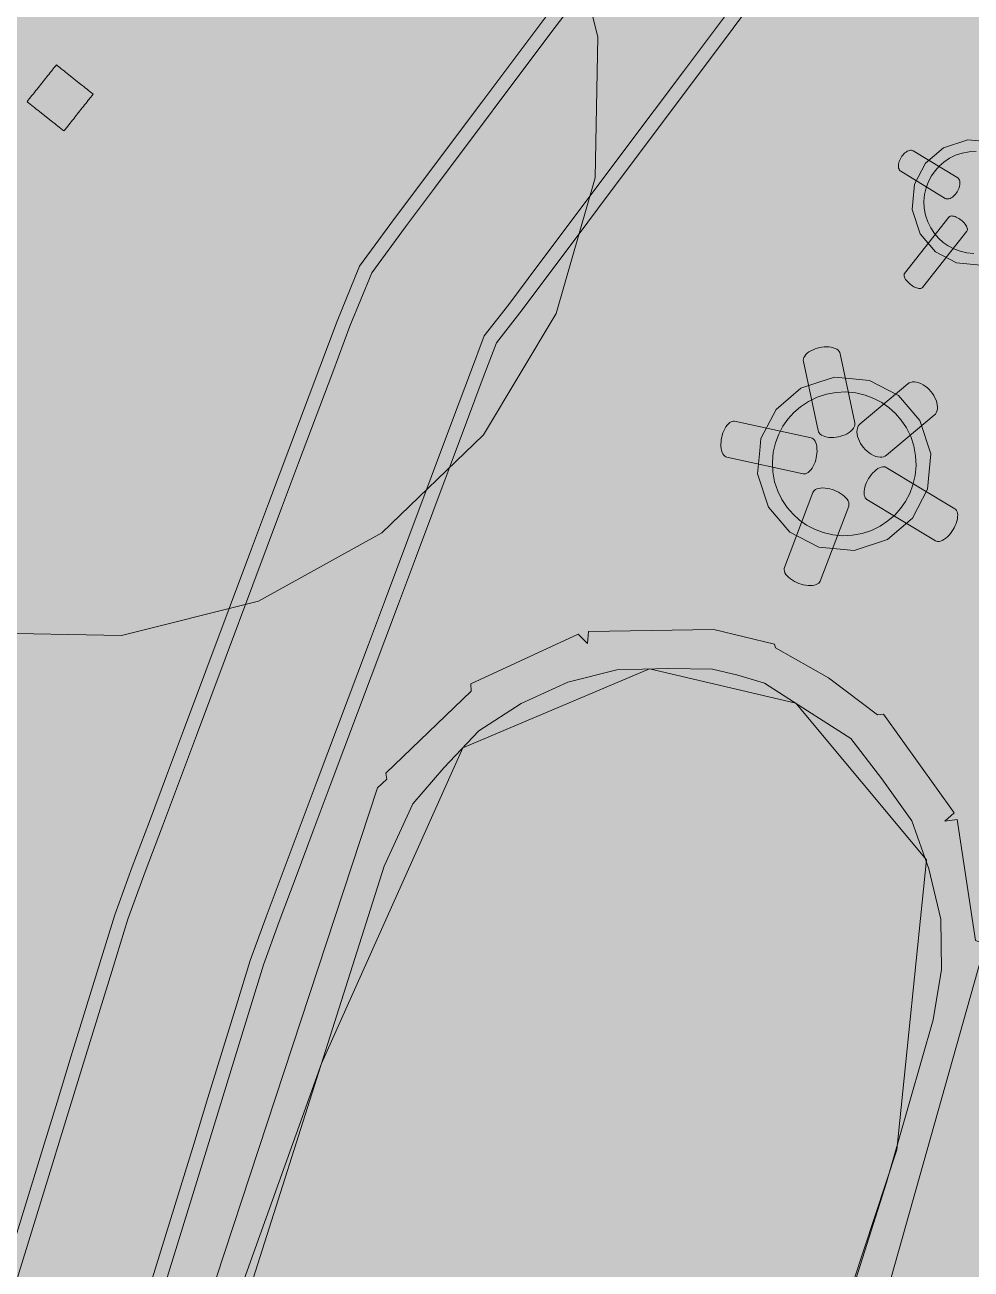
# Model space of a CAD drawing. Header units: millimetres. Extents: x -146962 to 322503, y -183624 to 284367.
# Drawn here: x 108661 to 112282, y 56718 to 61479 of the extents above; entities that cross this region are included whole.
import ezdxf

# ---------------------------------------------------------------- set-up
doc = ezdxf.new("R2010")
doc.units = ezdxf.units.MM
doc.layers.add('06_部屋の色', color=8, linetype='Continuous', lineweight=0)
doc.layers.add('30_敷地・外構', color=8, linetype='Continuous', lineweight=9)

msp = doc.modelspace()

# ---------------------------------------------------------------- hatches: boundary and pattern name
at = {"layer": '06_部屋の色', "true_color": 0xdde9cf}
msp.add_hatch(color=8, dxfattribs=at).paths.add_polyline_path([(83510.2, 29400.8), (83510.3, 31670.6), (83754.2, 32064.6), (83999.1, 32458.1), (84244.9, 32850.9), (84491.7, 33243.1), (84739.4, 33634.8), (84988.1, 34025.8), (85237.8, 34416.3), (85488.3, 34806.1), (85739.9, 35195.3), (85992.4, 35583.9), (86245.8, 35971.8), (86500.2, 36359.2), (86755.5, 36745.9), (87011.8, 37132), (87269, 37517.5), (87527.2, 37902.4), (87786.3, 38286.6), (88046.3, 38670.2), (88307.2, 39053.2), (88569.1, 39435.5), (88832, 39817.2), (89095.7, 40198.2), (89360.4, 40578.6), (89626, 40958.3), (89892.5, 41337.4), (90160, 41715.9), (90428.4, 42093.7), (90697.7, 42470.8), (90967.9, 42847.3), (91239, 43223.1), (91511.1, 43598.3), (91784.1, 43972.8), (92058, 44346.6), (92332.7, 44719.7), (92608.4, 45092.2), (92885.1, 45464), (93162.6, 45835.2), (93441, 46205.6), (93720.3, 46575.4), (94000.5, 46944.5), (94281.7, 47312.9), (94563.7, 47680.6), (94846.6, 48047.7), (95130.4, 48414), (95415.1, 48779.7), (95700.7, 49144.6), (95987.2, 49508.9), (96274.5, 49872.4), (96562.8, 50235.3), (96851.9, 50597.4), (97142, 50958.9), (97432.9, 51319.6), (97724.6, 51679.7), (98017.3, 52039), (98310.8, 52397.6), (98605.2, 52755.5), (98900.5, 53112.6), (99196.7, 53469.1), (99493.7, 53824.8), (99791.6, 54179.8), (100090.3, 54534), (100389.9, 54887.6), (100690.4, 55240.4), (100991.8, 55592.4), (101293.9, 55943.8), (101597, 56294.4), (101900.9, 56644.2), (102205.6, 56993.3), (102511.3, 57341.7), (102817.7, 57689.3), (103125, 58036.2), (103433.2, 58382.3), (103742.1, 58727.7), (104052, 59072.3), (104362.6, 59416.2), (104674.1, 59759.3), (104986.5, 60101.6), (105299.7, 60443.2), (105613.7, 60784), (105928.5, 61124.1), (106244.2, 61463.4), (106560.7, 61801.9), (106878, 62139.6), (107196.1, 62476.6), (107515.1, 62812.7), (107834.9, 63148.1), (108155.5, 63482.8), (108476.9, 63816.6), (108799.1, 64149.7), (109122.2, 64481.9), (109446, 64813.4), (109770.7, 65144.1), (110096.1, 65474), (110422.4, 65803.1), (110749.4, 66131.4), (111077.3, 66458.9), (111406, 66785.6), (111735.4, 67111.5), (112065.7, 67436.6), (112396.7, 67760.9), (112728.6, 68084.4), (113061.2, 68407.1), (113394.6, 68728.9), (113728.8, 69050), (114063.8, 69370.2), (114399.5, 69689.6), (114736, 70008.2), (115073.4, 70326), (115411.4, 70642.9), (115750.3, 70959.1), (116089.9, 71274.4), (116430.3, 71588.8), (116771.5, 71902.5), (117113.4, 72215.3), (117456.1, 72527.2), (117799.5, 72838.4), (118596.9, 72838.3), (118594.5, 29398.9)])
at = {"layer": '30_敷地・外構', "true_color": 0xcfe3ef}
for points in [[(112562.5, 65385.2), (112685.6, 65564), (112792.1, 65716), (112898.5, 65868.1), (113004.9, 66020.1), (113111.3, 66172.1), (113217.8, 66324.1), (113324.2, 66476.1), (113430.6, 66628.2), (113537, 66780.2), (113643.5, 66932.2), (113749.9, 67084.2), (113862.3, 67244.4), (114046, 67452.7), (114297.5, 67549), (114473.6, 67607.7), (114649.6, 67666.4), (114825.7, 67725), (115001.7, 67783.7), (115017.5, 67736.3), (115175.6, 67261.9), (115191.4, 67214.5), (115015.4, 67155.8), (114839.3, 67097.1), (114663.3, 67038.5), (114487.2, 66979.8), (114386.7, 66958.8), (114341.9, 66883.9), (114241.4, 66740.1), (114135, 66588.1), (114028.6, 66436.1), (113922.1, 66284.1), (113815.7, 66132), (113709.3, 65980), (113602.9, 65828), (113496.4, 65676), (113390, 65524), (113283.6, 65371.9), (113177.2, 65219.9), (113087.5, 65094.7), (113034.2, 64964.6), (112979.4, 64799.4), (112744.6, 64095.2), (112685.9, 63919.2), (112392.5, 63039), (112332.3, 62858.5), (112248.7, 62641), (112113.9, 62456), (112002.5, 62307.6), (111891.2, 62159.1), (111779.8, 62010.7), (111668.5, 61862.2), (111445.8, 61565.3), (111334.4, 61416.9), (110889, 60823.1), (110777.7, 60674.6), (110555, 60377.7), (110465.4, 60262.6), (110415.3, 60129.3), (110351.1, 59958.1), (110155.6, 59436.9), (110090.4, 59263.1), (109829.8, 58568.1), (109764.6, 58394.4), (109699.4, 58220.6), (109634.7, 58047.9), (109573.8, 57882.2), (109521.6, 57712.4), (109303.3, 57003), (109248.7, 56825.6), (109139.5, 56470.9), (109085, 56293.6), (109030.4, 56116.2), (108975.8, 55938.8), (108866.6, 55584.1), (108805.4, 55387.4), (108708.7, 55180.5), (108591.9, 55006.6), (108487.7, 54853), (108383.5, 54699.5), (108279.2, 54546), (108175, 54392.4), (108070.8, 54238.9), (107966.6, 54085.3), (107758.2, 53778.2), (107654, 53624.7), (107549.8, 53471.1), (107445.6, 53317.6), (107237.2, 53010.5), (107133, 52856.9), (107028.8, 52703.4), (106917.7, 52540.1), (106767.5, 52357), (106584.8, 52223.1), (106433.8, 52115.3), (106282.8, 52007.4), (106131.8, 51899.6), (105980.8, 51791.7), (105829.8, 51683.8), (105527.8, 51468.1), (105376.8, 51360.3), (105225.7, 51252.4), (105074.7, 51144.6), (104923.7, 51036.7), (104772.7, 50928.9), (104621.7, 50821), (104470.7, 50713.2), (104319.7, 50605.3), (104168.7, 50497.5), (104040.5, 50407.7), (103944.6, 50304.2), (103838.4, 50168.6), (103723.7, 50022.7), (103609.1, 49876.8), (103379.8, 49584.9), (103265.1, 49439), (103150.5, 49293.1), (102921.1, 49001.3), (102806.5, 48855.4), (102691.8, 48709.5), (102577.2, 48563.6), (102462.5, 48417.6), (102233.2, 48125.8), (102118.5, 47979.9), (102003.9, 47834), (101896.9, 47698.3), (101809.6, 47565.3), (101728, 47413.3), (101552.1, 47086.5), (101464.1, 46923.1), (101376.1, 46759.7), (101288.1, 46596.3), (101200.1, 46432.9), (101112.1, 46269.6), (101024.1, 46106.2), (100936.2, 45942.8), (100848.2, 45779.4), (100760.2, 45616), (100672.2, 45452.6), (100584.2, 45289.3), (100499.8, 45132.8), (100426.3, 44977.3), (100355.4, 44811.8), (100282.3, 44641.2), (100209.2, 44470.7), (100136.1, 44300.1), (100062.9, 44129.5), (99989.8, 43959), (99916.7, 43788.4), (99843.6, 43617.9), (99770.5, 43447.3), (99697.4, 43276.7), (99624.3, 43106.2), (99551.2, 42935.6), (99478.1, 42765), (99405, 42594.5), (99336.2, 42434.5), (99294.8, 42330.5), (99308.9, 42203.9), (99321.3, 42018.7), (99345.9, 41648.4), (99358.3, 41463.3), (99370.6, 41278.1), (99382.9, 41092.9), (99407.6, 40722.6), (99419.9, 40537.5), (99432.3, 40352.3), (99444.6, 40167.1), (99456.9, 39982), (99469.3, 39796.8), (99481.6, 39611.7), (99487.5, 39471.4), (99540.6, 39343.7), (99608.9, 39172.9), (99677.9, 39000.6), (99746.8, 38828.3), (99815.7, 38656), (99884.6, 38483.7), (99953.5, 38311.4), (100022.4, 38139.1), (100091.3, 37966.8), (100160.2, 37794.5), (100229.1, 37622.2), (100298, 37449.9), (100435.9, 37105.3), (100504.8, 36933), (100573.7, 36760.7), (100638.1, 36598.9), (100710.7, 36451.5), (100798.3, 36298.5), (100982.4, 35976.3), (101074.5, 35815.2), (101810.9, 34526.2), (101903, 34365), (101995.1, 34203.9), (102087.1, 34042.8), (102179.9, 33880.4), (102274.4, 33711.1), (102360.5, 33539), (102443.5, 33373), (102526.5, 33207.1), (102609.4, 33041.1), (102692.4, 32875.1), (102775.4, 32709.1), (102858.4, 32543.1), (102941.4, 32377.1), (103024.3, 32211.2), (103107.3, 32045.2), (103190.3, 31879.2), (103273.3, 31713.2), (103356.3, 31547.2), (103455.8, 31341), (103500, 31101), (103511.7, 30898.7), (103522, 30713.4), (103532.3, 30528.1), (103552.9, 30157.5), (103563.2, 29972.2), (103583.7, 29601.7), (103594, 29416.4), (103544.1, 29413.6), (103044.9, 29385.9), (102994.9, 29383.1), (102984.7, 29568.4), (102974.4, 29753.7), (102953.8, 30124.3), (102943.5, 30309.5), (102923, 30680.1), (102912.7, 30865.4), (102903.8, 31033.6), (102886, 31153.2), (102819.6, 31278.9), (102736.6, 31444.9), (102653.6, 31610.9), (102570.7, 31776.9), (102487.7, 31942.9), (102404.7, 32108.8), (102321.7, 32274.8), (102238.7, 32440.8), (102155.7, 32606.8), (102072.8, 32772.8), (101989.8, 32938.8), (101906.8, 33104.7), (101823.8, 33270.7), (101744, 33430.6), (101657.5, 33585.3), (101566.2, 33745.1), (101474.1, 33906.3), (100645.6, 35356.4), (100553.5, 35517.5), (100369.4, 35839.8), (100277.3, 36000.9), (100180.8, 36170.2), (100090, 36355), (100016.6, 36537.9), (99947.7, 36710.2), (99809.9, 37054.8), (99740.9, 37227.1), (99672, 37399.4), (99603.1, 37571.7), (99534.2, 37744), (99465.3, 37916.3), (99396.4, 38088.6), (99327.5, 38260.9), (99189.7, 38605.5), (99120.8, 38777.8), (99051.9, 38950.1), (98982.3, 39123.9), (98901.7, 39341.7), (98882.9, 39571.8), (98870.6, 39756.9), (98858.3, 39942.1), (98833.6, 40312.4), (98821.3, 40497.6), (98808.9, 40682.7), (98796.6, 40867.9), (98771.9, 41238.2), (98759.6, 41423.4), (98747.3, 41608.5), (98734.9, 41793.7), (98722.6, 41978.9), (98710.2, 42164), (98699.8, 42407.8), (98776.1, 42649.7), (98853.5, 42830.9), (98926.6, 43001.4), (98999.7, 43172), (99072.8, 43342.6), (99145.9, 43513.1), (99292.1, 43854.2), (99365.3, 44024.8), (99511.5, 44365.9), (99584.6, 44536.5), (99730.8, 44877.6), (99803.9, 45048.2), (99879.3, 45223.8), (99964.3, 45403.5), (100055.9, 45573.7), (100231.9, 45900.5), (100319.9, 46063.9), (100407.9, 46227.3), (100495.9, 46390.7), (100583.9, 46554), (100671.8, 46717.4), (100847.8, 47044.2), (100935.8, 47207.6), (101023.8, 47371), (101111.8, 47534.4), (101199.8, 47697.7), (101294.2, 47872.4), (101409.8, 48048.6), (101532.1, 48204.7), (101646.8, 48350.6), (101876.1, 48642.5), (101990.7, 48788.4), (102220.1, 49080.2), (102334.7, 49226.1), (102449.4, 49372), (102564, 49517.9), (102678.7, 49663.8), (102793.3, 49809.7), (102908, 49955.7), (103022.7, 50101.6), (103137.3, 50247.5), (103366.6, 50539.3), (103489.8, 50695.5), (103646.1, 50859.8), (103820, 50985.7), (103971, 51093.6), (104273, 51309.3), (104424, 51417.1), (104575, 51525), (104726, 51632.8), (104877, 51740.7), (105028, 51848.6), (105179.1, 51956.4), (105481.1, 52172.1), (105632.1, 52280), (105934.1, 52495.7), (106085.1, 52603.5), (106236.1, 52711.4), (106355.5, 52793.2), (106435, 52896.4), (106532.3, 53040.3), (106636.5, 53193.8), (106844.9, 53500.9), (106949.1, 53654.5), (107053.3, 53808), (107157.5, 53961.6), (107261.7, 54115.1), (107366, 54268.7), (107574.4, 54575.8), (107678.6, 54729.3), (107782.8, 54882.9), (107887, 55036.4), (108095.4, 55343.5), (108187, 55476.8), (108245.3, 55602.6), (108293.2, 55760.6), (108402.3, 56115.3), (108456.9, 56292.7), (108511.5, 56470), (108566.1, 56647.4), (108729.8, 57179.5), (108784.4, 57356.8), (108839, 57534.2), (108893.6, 57711.6), (108948.2, 57888.9), (109005.2, 58073.9), (109072.1, 58256.6), (109137.7, 58431.3), (109202.8, 58605.1), (109268, 58778.8), (109528.7, 59473.8), (109593.8, 59647.6), (109789.3, 60168.9), (109855.5, 60345.2), (109941.9, 60556), (110075, 60737.8), (110409.1, 61183.1), (110520.4, 61331.6), (110743.1, 61628.5), (110854.5, 61776.9), (110965.8, 61925.4), (111077.2, 62073.8), (111411.2, 62519.2), (111522.6, 62667.6), (111633.9, 62816.1), (111721.8, 62928), (111766.1, 63057.2), (111823.3, 63228.7), (111999.4, 63756.9), (112058, 63932.9), (112116.7, 64109), (112234.1, 64461.1), (112292.8, 64637.1), (112410.2, 64989.2), (112472.7, 65176.1)], [(112729.1, 65533.6), (112835.5, 65685.6), (112941.9, 65837.7), (113048.3, 65989.7), (113154.8, 66141.7), (113261.2, 66293.7), (113474, 66597.8), (113580.5, 66749.8), (113686.9, 66901.8), (113793.3, 67053.8), (113904.6, 67212.6), (114076.1, 67409.1), (114314.3, 67498.7), (114490.3, 67557.4), (114666.4, 67616.1), (114842.4, 67674.7), (115018.5, 67733.4), (115174.7, 67264.8), (114646.5, 67088.7), (114470.5, 67030.1), (114356.6, 67002.4), (114299.5, 66915.8), (114198, 66770.5), (114091.6, 66618.5), (113878.7, 66314.5), (113772.3, 66162.4), (113665.9, 66010.4), (113559.4, 65858.4), (113453, 65706.4), (113346.6, 65554.4), (113240.2, 65402.3), (113133.7, 65250.3), (113041.1, 65120.4), (112984.6, 64983.3), (112929.1, 64816.2), (112635.7, 63936), (112577, 63759.9), (112342.2, 63055.7), (112282.2, 62876), (112202.2, 62666.4), (112071.5, 62487.9), (111737.4, 62042.5), (111626.1, 61894.1), (111514.7, 61745.6), (111403.4, 61597.1), (111180.7, 61300.2), (111069.3, 61151.8), (110623.9, 60558), (110512.6, 60409.5), (110419.1, 60288.6), (110365.8, 60148.3), (110301.5, 59976.8), (110040.8, 59281.8), (109975.7, 59108), (109780.1, 58586.7), (109715, 58413), (109649.8, 58239.2), (109585, 58066.3), (109523.5, 57899.2), (109471, 57728), (109416.4, 57550.7), (109361.8, 57373.3), (109307.2, 57195.9), (109198.1, 56841.2), (109143.5, 56663.9), (108979.7, 56131.8), (108925.1, 55954.4), (108870.6, 55777.1), (108816, 55599.7), (108755.9, 55406.4), (108662.6, 55206.6), (108548, 55036.4), (108339.6, 54729.3), (108235.4, 54575.7), (108131.2, 54422.2), (108027, 54268.6), (107818.6, 53961.5), (107714.4, 53808), (107610.2, 53654.4), (107505.9, 53500.9), (107401.7, 53347.3), (107297.5, 53193.8), (107089.1, 52886.7), (106984.9, 52733.1), (106875.1, 52571.6), (106731.1, 52395.5), (106554, 52266.2), (106403, 52158.4), (106252, 52050.5), (106101, 51942.7), (105950, 51834.8), (105799, 51727), (105648, 51619.1), (105497, 51511.3), (105346, 51403.4), (105194.9, 51295.6), (105043.9, 51187.7), (104741.9, 50972), (104590.9, 50864.2), (104439.9, 50756.3), (104288.9, 50648.5), (104137.9, 50540.6), (104005.7, 50447.6), (103904.4, 50338.7), (103796.7, 50201.3), (103567.4, 49909.5), (103452.8, 49763.6), (103223.4, 49471.8), (103108.8, 49325.9), (102994.1, 49179.9), (102879.5, 49034), (102764.8, 48888.1), (102535.5, 48596.3), (102420.8, 48450.4), (102306.2, 48304.5), (102191.5, 48158.6), (102076.9, 48012.7), (101962.2, 47866.7), (101853.9, 47729.2), (101764.1, 47592.5), (101681.4, 47438.4), (101593.4, 47275), (101505.4, 47111.6), (101417.4, 46948.2), (101329.4, 46784.8), (101241.4, 46621.5), (101153.5, 46458.1), (101065.5, 46294.7), (100977.5, 46131.3), (100889.5, 45967.9), (100801.5, 45804.5), (100713.5, 45641.1), (100625.5, 45477.8), (100537.5, 45314.4), (100452.5, 45156.7), (100377.9, 44999), (100306.7, 44832.7), (100233.6, 44662.1), (100160.5, 44491.5), (100014.2, 44150.4), (99941.1, 43979.9), (99868, 43809.3), (99794.9, 43638.7), (99721.8, 43468.2), (99648.7, 43297.6), (99575.6, 43127.1), (99502.5, 42956.5), (99429.4, 42785.9), (99356.3, 42615.4), (99286.7, 42453.5), (99242.2, 42337.3), (99256, 42200.4), (99268.4, 42015.2), (99280.7, 41830.1), (99305.4, 41459.7), (99317.7, 41274.6), (99330, 41089.4), (99342.4, 40904.3), (99354.7, 40719.1), (99367, 40533.9), (99379.4, 40348.8), (99391.7, 40163.6), (99404, 39978.5), (99428.7, 39608.1), (99435.8, 39459.9), (99491.3, 39324.3), (99559.7, 39153.2), (99628.6, 38980.9), (99697.6, 38808.6), (99766.5, 38636.3), (99835.4, 38464), (99904.3, 38291.7), (99973.2, 38119.4), (100042.1, 37947.1), (100111, 37774.8), (100179.9, 37602.5), (100248.8, 37430.2), (100317.7, 37257.9), (100386.7, 37085.6), (100455.6, 36913.3), (100524.5, 36741), (100589.7, 36577.4), (100663.9, 36426.7), (100752.3, 36272.3), (101488.8, 34983.3), (101580.8, 34822.1), (101949, 34177.6), (102041.1, 34016.5), (102133.8, 33854.3), (102227.5, 33686.3), (102313.1, 33515.3), (102396.1, 33349.3), (102479.1, 33183.4), (102562, 33017.4), (102645, 32851.4), (102728, 32685.4), (102811, 32519.4), (102894, 32353.4), (102976.9, 32187.5), (103059.9, 32021.5), (103142.9, 31855.5), (103225.9, 31689.5), (103308.9, 31523.5), (103405.5, 31324.4), (103447.4, 31095.1), (103458.8, 30895.7), (103469.1, 30710.4), (103489.7, 30339.9), (103500, 30154.6), (103520.5, 29784), (103530.8, 29598.7), (103541.1, 29413.4), (103047.9, 29386.1), (103037.6, 29571.3), (103017, 29941.9), (103006.7, 30127.2), (102975.9, 30683.1), (102965.6, 30868.3), (102956.5, 31039.5), (102936.3, 31169.7), (102867, 31302.6), (102784, 31468.6), (102701, 31634.6), (102618.1, 31800.6), (102535.1, 31966.6), (102452.1, 32132.5), (102369.1, 32298.5), (102286.1, 32464.5), (102203.2, 32630.5), (102120.2, 32796.5), (102037.2, 32962.5), (101954.2, 33128.4), (101871.2, 33294.4), (101790.8, 33455.4), (101703.7, 33611.3), (101612.2, 33771.4), (100967.8, 34899.3), (100875.7, 35060.4), (100323.3, 36027.2), (100227.6, 36195), (100138.4, 36376.5), (100065.8, 36557.5), (99996.9, 36729.9), (99928, 36902.2), (99790.2, 37246.8), (99721.2, 37419.1), (99652.3, 37591.4), (99583.4, 37763.7), (99514.5, 37936), (99445.6, 38108.3), (99376.7, 38280.6), (99307.8, 38452.9), (99238.9, 38625.2), (99170, 38797.5), (99101.1, 38969.8), (99031.7, 39143.3), (98953.4, 39353.2), (98935.8, 39575.3), (98923.5, 39760.5), (98911.1, 39945.6), (98898.8, 40130.8), (98886.5, 40315.9), (98874.1, 40501.1), (98849.5, 40871.4), (98837.1, 41056.6), (98824.8, 41241.7), (98812.5, 41426.9), (98787.8, 41797.2), (98775.5, 41982.4), (98763.1, 42167.5), (98752.3, 42400.9), (98825.5, 42630.7), (98902.2, 42810), (98975.3, 42980.5), (99048.4, 43151.1), (99121.5, 43321.7), (99194.6, 43492.2), (99267.8, 43662.8), (99340.9, 43833.4), (99414, 44003.9), (99560.2, 44345), (99633.3, 44515.6), (99779.5, 44856.7), (99852.6, 45027.3), (99927.6, 45202.1), (100011.6, 45379.5), (100102.6, 45548.6), (100278.6, 45875.4), (100366.6, 46038.8), (100454.5, 46202.2), (100542.5, 46365.5), (100630.5, 46528.9), (100718.5, 46692.3), (100894.5, 47019.1), (100982.5, 47182.5), (101070.5, 47345.8), (101158.5, 47509.2), (101246.4, 47672.6), (101339.7, 47845.3), (101452.8, 48017.7), (101573.8, 48172), (101688.4, 48317.9), (101803.1, 48463.8), (101917.8, 48609.7), (102032.4, 48755.6), (102261.7, 49047.4), (102376.4, 49193.4), (102491, 49339.3), (102720.4, 49631.1), (102835, 49777), (102949.7, 49922.9), (103064.3, 50068.8), (103179, 50214.7), (103293.6, 50360.6), (103408.3, 50506.6), (103530, 50661), (103680.9, 50819.9), (103850.8, 50942.6), (104001.8, 51050.5), (104152.8, 51158.3), (104303.8, 51266.2), (104454.8, 51374), (104756.8, 51589.7), (104907.8, 51697.6), (105058.8, 51805.4), (105209.9, 51913.3), (105360.9, 52021.1), (105511.9, 52129), (105662.9, 52236.8), (105813.9, 52344.7), (105964.9, 52452.5), (106115.9, 52560.4), (106266.9, 52668.2), (106391.9, 52754.7), (106477.6, 52865), (106576.2, 53010.5), (106680.4, 53164.1), (106784.6, 53317.6), (106993, 53624.7), (107097.2, 53778.3), (107201.4, 53931.8), (107305.6, 54085.4), (107409.8, 54238.9), (107514, 54392.5), (107722.4, 54699.6), (107826.6, 54853.1), (107930.8, 55006.7), (108035, 55160.2), (108139.3, 55313.8), (108233.1, 55450.6), (108294.7, 55583.6), (108343.8, 55745), (108398.4, 55922.4), (108562.2, 56454.4), (108616.7, 56631.8), (108671.3, 56809.2), (108889.7, 57518.6), (108944.2, 57696), (108998.8, 57873.3), (109055.4, 58056.9), (109121.8, 58238.1), (109187.3, 58412.7), (109252.4, 58586.5), (109317.6, 58760.2), (109643.5, 59629), (109708.6, 59802.7), (109839, 60150.2), (109904.9, 60326.2), (109988.2, 60530.1), (110117.4, 60706), (110228.8, 60854.4), (110674.2, 61448.2), (110785.5, 61596.7), (111008.2, 61893.6), (111119.6, 62042), (111230.9, 62190.5), (111342.3, 62338.9), (111676.3, 62784.3), (111768.4, 62902.7), (111816.1, 63039.6), (111873.6, 63212), (111932.2, 63388), (112108.3, 63916.2), (112167, 64092.2), (112225.7, 64268.2), (112343.1, 64620.3), (112401.8, 64796.4), (112460.5, 64972.4), (112522.3, 65157.4), (112608.8, 65359.5)]]:
    msp.add_hatch(color=8, dxfattribs=at).paths.add_polyline_path(points)
at = {"layer": '30_敷地・外構', "true_color": 0xcfe0b8}
for points in [[(108561.9, 63256.1), (109102.2, 63246.7), (109621.6, 63097.8), (110084.8, 62819.4), (110460.2, 62430.7), (110722.2, 61958.1), (110852.9, 61433.8), (110843.5, 60893.5), (110694.6, 60374), (110416.2, 59910.8), (110027.5, 59535.5), (109554.9, 59273.5), (109030.6, 59142.7), (108490.3, 59152.2), (107970.8, 59301.1), (107507.6, 59579.4), (107132.3, 59968.2), (106870.3, 60440.8), (106739.5, 60965.1), (106749, 61505.4), (106897.9, 62024.8), (107176.2, 62488), (107565, 62863.4), (108037.6, 63125.4)], [(108697.8, 61220.2), (108702.5, 61226.1), (108707.1, 61232), (108711.8, 61237.9), (108739.8, 61273.1), (108744.5, 61278.9), (108749.1, 61284.8), (108753.8, 61290.7), (108758.5, 61296.6), (108763.2, 61302.4), (108772.5, 61314.2), (108777.2, 61320), (108781.8, 61325.9), (108787.7, 61321.2), (108793.6, 61316.6), (108799.4, 61311.9), (108805.3, 61307.2), (108811.2, 61302.6), (108817, 61297.9), (108822.9, 61293.2), (108828.8, 61288.5), (108875.7, 61251.2), (108881.6, 61246.5), (108887.5, 61241.9), (108893.3, 61237.2), (108899.2, 61232.5), (108905.1, 61227.9), (108911, 61223.2), (108916.8, 61218.5), (108922.7, 61213.8), (108918, 61208), (108913.4, 61202.1), (108904, 61190.4), (108899.4, 61184.5), (108894.7, 61178.6), (108890, 61172.8), (108885.3, 61166.9), (108880.7, 61161), (108852.7, 61125.8), (108848, 61119.9), (108843.3, 61114.1), (108838.7, 61108.2), (108834, 61102.3), (108829.3, 61096.5), (108820, 61084.7), (108815.3, 61078.8), (108810.6, 61073), (108804.8, 61077.6), (108798.9, 61082.3), (108793, 61087), (108787.2, 61091.7), (108781.3, 61096.3), (108775.4, 61101), (108769.6, 61105.7), (108763.7, 61110.3), (108716.7, 61147.7), (108710.9, 61152.3), (108705, 61157), (108699.1, 61161.7), (108693.3, 61166.4), (108687.4, 61171), (108681.5, 61175.7), (108675.6, 61180.4), (108669.8, 61185), (108674.4, 61190.9), (108679.1, 61196.8), (108688.5, 61208.5), (108693.1, 61214.4)]]:
    msp.add_hatch(color=8, dxfattribs=at).paths.add_polyline_path(points)

# ---------------------------------------------------------------- linework, layer by layer
at = {"layer": '30_敷地・外構'}
for points in [[(110722.2, 61958.1), (110852.9, 61433.8), (110843.5, 60893.5), (110694.6, 60374), (110416.2, 59910.8), (110027.5, 59535.5), (109554.9, 59273.5), (109030.6, 59142.7), (108490.3, 59152.2), (107970.8, 59301.1), (107507.6, 59579.4), (107132.3, 59968.2), (106870.3, 60440.8), (106739.5, 60965.1), (106749, 61505.4)], [(108566.1, 56647.4), (108729.8, 57179.5), (108784.4, 57356.8), (108839, 57534.2), (108893.6, 57711.6), (108948.2, 57888.9), (109005.2, 58073.9), (109072.1, 58256.6), (109137.7, 58431.3), (109202.8, 58605.1), (109268, 58778.8), (109528.7, 59473.8), (109593.8, 59647.6), (109789.3, 60168.9), (109855.5, 60345.2), (109941.9, 60556), (110075, 60737.8), (110409.1, 61183.1), (110520.4, 61331.6), (110743.1, 61628.5)], [(108616.7, 56631.8), (108671.3, 56809.2), (108889.7, 57518.6), (108944.2, 57696), (108998.8, 57873.3), (109055.4, 58056.9), (109121.8, 58238.1), (109187.3, 58412.7), (109252.4, 58586.5), (109317.6, 58760.2), (109643.5, 59629), (109708.6, 59802.7), (109839, 60150.2), (109904.9, 60326.2), (109988.2, 60530.1), (110117.4, 60706), (110228.8, 60854.4), (110674.2, 61448.2), (110785.5, 61596.7)], [(111445.8, 61565.3), (111334.4, 61416.9), (110889, 60823.1), (110777.7, 60674.6), (110555, 60377.7), (110465.4, 60262.6), (110415.3, 60129.3), (110351.1, 59958.1), (110155.6, 59436.9), (110090.4, 59263.1), (109829.8, 58568.1), (109764.6, 58394.4), (109699.4, 58220.6), (109634.7, 58047.9), (109573.8, 57882.2), (109521.6, 57712.4), (109303.3, 57003), (109248.7, 56825.6), (109139.5, 56470.9)], [(111403.4, 61597.1), (111180.7, 61300.2), (111069.3, 61151.8), (110623.9, 60558), (110512.6, 60409.5), (110419.1, 60288.6), (110365.8, 60148.3), (110301.5, 59976.8), (110040.8, 59281.8), (109975.7, 59108), (109780.1, 58586.7), (109715, 58413), (109649.8, 58239.2), (109585, 58066.3), (109523.5, 57899.2), (109471, 57728), (109416.4, 57550.7), (109361.8, 57373.3), (109307.2, 57195.9), (109198.1, 56841.2), (109143.5, 56663.9)], [(108697.8, 61220.2), (108702.5, 61226.1), (108707.1, 61232), (108711.8, 61237.9), (108739.8, 61273.1), (108744.5, 61278.9), (108749.1, 61284.8), (108753.8, 61290.7), (108758.5, 61296.6), (108763.2, 61302.4), (108772.5, 61314.2), (108777.2, 61320), (108781.8, 61325.9), (108787.7, 61321.2), (108793.6, 61316.6), (108799.4, 61311.9), (108805.3, 61307.2), (108811.2, 61302.6), (108817, 61297.9), (108822.9, 61293.2), (108828.8, 61288.5), (108875.7, 61251.2), (108881.6, 61246.5), (108887.5, 61241.9), (108893.3, 61237.2), (108899.2, 61232.5), (108905.1, 61227.9), (108911, 61223.2), (108916.8, 61218.5), (108922.7, 61213.8), (108918, 61208), (108913.4, 61202.1), (108904, 61190.4), (108899.4, 61184.5), (108894.7, 61178.6), (108890, 61172.8), (108885.3, 61166.9), (108880.7, 61161), (108852.7, 61125.8), (108848, 61119.9), (108843.3, 61114.1), (108838.7, 61108.2), (108834, 61102.3), (108829.3, 61096.5), (108820, 61084.7), (108815.3, 61078.8), (108810.6, 61073), (108804.8, 61077.6), (108798.9, 61082.3), (108793, 61087), (108787.2, 61091.7), (108781.3, 61096.3), (108775.4, 61101), (108769.6, 61105.7), (108763.7, 61110.3), (108716.7, 61147.7), (108710.9, 61152.3), (108705, 61157), (108699.1, 61161.7), (108693.3, 61166.4), (108687.4, 61171), (108681.5, 61175.7), (108675.6, 61180.4), (108669.8, 61185), (108674.4, 61190.9), (108679.1, 61196.8), (108688.5, 61208.5), (108693.1, 61214.4), (108697.8, 61220.2)], [(112065.1, 60869.5), (112065.1, 60869.5), (112107.2, 60949.6), (112175.8, 61008.6), (112268.9, 61039.2), (112366.4, 61030.3), (112446.6, 60988.2), (112505.6, 60919.6), (112536.2, 60826.6), (112527.3, 60729), (112485.2, 60648.9), (112416.6, 60589.9), (112323.6, 60559.3), (112305.2, 60561), (112226, 60568.2), (112145.9, 60610.2), (112086.9, 60678.9), (112056.3, 60771.9), (112056.3, 60771.9), (112058.8, 60800), (112065.1, 60869.5), (112065.1, 60869.5)], [(112003.5, 60940.1), (112004, 60945.4), (112005.1, 60950.8), (112006.7, 60956.3), (112008.7, 60961.7), (112011.2, 60966.8), (112013.9, 60971.6), (112016.9, 60976.2), (112020.3, 60980.7), (112024.2, 60985), (112028.3, 60989), (112032.7, 60992.4), (112037.2, 60995.2), (112041.7, 60997.4), (112046, 60998.7), (112050, 60999.3), (112053.8, 60999.2), (112057, 60998.4), (112059.9, 60997.1), (112230.4, 60893), (112232.9, 60891), (112235.1, 60888.5), (112236.9, 60885.2), (112238.2, 60881.3), (112239, 60876.9), (112239.1, 60871.9), (112238.7, 60866.7), (112237.6, 60861.2), (112236, 60855.7), (112234, 60850.3), (112231.5, 60845.2), (112228.8, 60840.4), (112225.8, 60835.8), (112222.3, 60831.3), (112218.5, 60827), (112214.3, 60823.1), (112210, 60819.6), (112205.5, 60816.8), (112201, 60814.7), (112196.7, 60813.3), (112192.6, 60812.7), (112188.9, 60812.8), (112185.6, 60813.6), (112182.8, 60815), (112012.3, 60919.1), (112009.8, 60921), (112007.6, 60923.6), (112005.8, 60926.8), (112004.5, 60930.7), (112003.7, 60935.2), (112003.5, 60940.1)], [(112130.1, 60901.4), (112143.6, 60920.6), (112159.3, 60938.1), (112177.8, 60954.2), (112199, 60968.3), (112222.5, 60979.8), (112247.7, 60988.1), (112274.1, 60993), (112301, 60994.2)], [(112291.5, 60604.3), (112265, 60606.8), (112239.5, 60612.7), (112215.7, 60621.6), (112194.1, 60633.1), (112174.8, 60646.6), (112157.3, 60662.4), (112141.2, 60680.9), (112127.2, 60702), (112115.7, 60725.5), (112107.3, 60750.8), (112102.5, 60777.2), (112101.3, 60804), (112103.7, 60830.5), (112109.6, 60855.9), (112118.6, 60879.7), (112130.1, 60901.4)], [(112025.1, 60520.3), (112025.2, 60523.2), (112025.9, 60525.7), (112027.1, 60527.8), (112197, 60743.7), (112198.7, 60745.3), (112201, 60746.6), (112203.8, 60747.4), (112207.2, 60747.7), (112211.1, 60747.4), (112215.5, 60746.5), (112220.1, 60745.1), (112224.9, 60743.1), (112229.8, 60740.7), (112234.5, 60738), (112239, 60735), (112243.2, 60731.9), (112247.2, 60728.5), (112251.2, 60724.8), (112255, 60720.9), (112258.4, 60716.8), (112261.5, 60712.5), (112263.9, 60708.4), (112265.8, 60704.4), (112267, 60700.6), (112267.5, 60697.2), (112267.4, 60694.3), (112266.7, 60691.8), (112265.6, 60689.8), (112095.7, 60473.8), (112094, 60472.2), (112091.7, 60470.9), (112088.9, 60470.1), (112085.4, 60469.9), (112081.5, 60470.1), (112077.2, 60471), (112072.5, 60472.4), (112067.7, 60474.4), (112062.9, 60476.8), (112058.2, 60479.5), (112053.7, 60482.5), (112049.5, 60485.6), (112045.4, 60489), (112041.5, 60492.7), (112037.7, 60496.6), (112034.2, 60500.8), (112031.2, 60505), (112028.7, 60509.1), (112026.9, 60513.2), (112025.7, 60516.9), (112025.1, 60520.3)], [(111697.4, 59921.8), (111695.9, 59926.3), (111640, 60190.7), (111639.6, 60195.5), (111640.2, 60200.6), (111642, 60206), (111645, 60211.5), (111649.3, 60217), (111654.8, 60222.4), (111661.4, 60227.4), (111668.8, 60232), (111676.8, 60236), (111685.2, 60239.4), (111693.7, 60242.1), (111702.1, 60244.2), (111710.6, 60245.7), (111719.5, 60246.6), (111728.6, 60246.9), (111737.5, 60246.5), (111746.2, 60245.3), (111754.2, 60243.4), (111761.4, 60240.7), (111767.6, 60237.4), (111772.6, 60233.6), (111776.4, 60229.4), (111779, 60225), (111780.5, 60220.4), (111836.4, 59956), (111836.9, 59951.2), (111836.3, 59946.1), (111834.5, 59940.7), (111831.4, 59935.2), (111827.1, 59929.7), (111821.6, 59924.3), (111815.1, 59919.3), (111807.6, 59914.7), (111799.6, 59910.7), (111791.2, 59907.3), (111782.7, 59904.6), (111774.3, 59902.5), (111765.8, 59901), (111756.9, 59900.1), (111747.9, 59899.8), (111738.9, 59900.2), (111730.3, 59901.4), (111722.3, 59903.3), (111715.1, 59906), (111708.9, 59909.3), (111703.9, 59913.1), (111700, 59917.3), (111697.4, 59921.8)], [(111535.2, 60006.9), (111629.9, 60088.4), (111699.4, 60111.2), (111758.4, 60130.6), (111816.3, 60125.4), (111893.1, 60118.4), (112003.8, 60060.3), (112085.3, 59965.5), (112127.5, 59837), (112115.3, 59702.3), (112057.2, 59591.7), (111962.4, 59510.2), (111833.9, 59467.9), (111699.2, 59480.2), (111588.5, 59538.3), (111507.1, 59633), (111464.8, 59761.5), (111472.9, 59850), (111477.1, 59896.2), (111535.2, 60006.9)], [(111845.6, 59912.8), (111844.9, 59921.5), (111845.4, 59929.5), (111847, 59936.8), (111849.6, 59943), (111853, 59948.2), (111857.1, 59952.4), (112040.2, 60105.4), (112045, 60108.7), (112050.8, 60111.1), (112057.4, 60112.6), (112064.8, 60112.9), (112072.8, 60111.9), (112081.2, 60109.7), (112089.8, 60106.3), (112098.3, 60101.7), (112106.5, 60096.3), (112114.2, 60090), (112121.3, 60083.3), (112127.6, 60076.3), (112133.4, 60068.8), (112138.8, 60060.7), (112143.5, 60052), (112147.5, 60042.9), (112150.4, 60033.7), (112152.3, 60024.6), (112153, 60016), (112152.5, 60007.9), (112150.9, 60000.7), (112148.3, 59994.5), (112144.8, 59989.2), (112140.7, 59985), (111957.7, 59832.1), (111952.9, 59828.8), (111947.1, 59826.3), (111940.5, 59824.9), (111933.1, 59824.6), (111925.1, 59825.5), (111916.7, 59827.7), (111908.1, 59831.2), (111899.6, 59835.7), (111891.3, 59841.2), (111883.6, 59847.4), (111876.6, 59854.2), (111870.2, 59861.2), (111864.4, 59868.6), (111859.1, 59876.8), (111854.3, 59885.5), (111850.4, 59894.6), (111847.4, 59903.8), (111845.6, 59912.8)], [(111561.9, 59943.3), (111580.9, 59970.5), (111603.1, 59995.1), (111629.2, 60017.8), (111659.1, 60037.7), (111692.2, 60053.8), (111727.8, 60065.6), (111765, 60072.5), (111802.9, 60074.2), (111840.2, 60070.7), (111876.1, 60062.4), (111909.6, 60049.8), (111940.2, 60033.5), (111967.4, 60014.5), (111992, 59992.3), (112014.7, 59966.2), (112034.6, 59936.4), (112050.7, 59903.3), (112062.5, 59867.7), (112069.4, 59830.4), (112071.1, 59792.6), (112067.6, 59755.2), (112059.3, 59719.3), (112046.6, 59685.8), (112030.4, 59655.2), (112011.4, 59628.1), (111989.2, 59603.4), (111963.1, 59580.7), (111933.3, 59560.9), (111900.2, 59544.7), (111864.5, 59532.9), (111827.3, 59526), (111789.4, 59524.4), (111752.1, 59527.8), (111716.2, 59536.2), (111682.7, 59548.8), (111652.1, 59565), (111625, 59584.1), (111600.3, 59606.2), (111577.6, 59632.3), (111557.8, 59662.2), (111541.6, 59695.3), (111529.8, 59730.9), (111522.9, 59768.1), (111521.2, 59806), (111524.7, 59843.3), (111533, 59879.2), (111545.7, 59912.8), (111561.9, 59943.3)], [(111325.4, 59858), (111324.5, 59866.4), (111324.3, 59875.1), (111324.8, 59884), (111325.8, 59892.6), (111327.4, 59900.9), (111329.4, 59909.1), (111332, 59917.4), (111335.3, 59925.6), (111339.1, 59933.5), (111343.3, 59940.8), (111348, 59947.2), (111353, 59952.6), (111358, 59956.9), (111363.1, 59960), (111368, 59961.8), (111372.6, 59962.4), (111376.9, 59962), (111669.3, 59898.6), (111673.4, 59897.2), (111677.3, 59894.7), (111681, 59891), (111684.4, 59886.2), (111687.2, 59880.2), (111689.5, 59873.2), (111691.1, 59865.4), (111692, 59857), (111692.2, 59848.3), (111691.7, 59839.4), (111690.7, 59830.8), (111689.1, 59822.5), (111687.1, 59814.3), (111684.4, 59806), (111681.2, 59797.8), (111677.4, 59789.9), (111673.1, 59782.6), (111668.5, 59776.2), (111663.5, 59770.8), (111658.4, 59766.5), (111653.4, 59763.5), (111648.5, 59761.6), (111643.9, 59761), (111639.6, 59761.4), (111347.2, 59824.8), (111343.1, 59826.2), (111339.1, 59828.7), (111335.4, 59832.4), (111332.1, 59837.2), (111329.3, 59843.2), (111327, 59850.2), (111325.4, 59858)], [(111872.3, 59694.1), (111873.3, 59702.1), (111875.3, 59710.5), (111878, 59719), (111881.4, 59727.3), (111885.2, 59735.4), (111889.5, 59742.9), (111894.2, 59750.1), (111899.4, 59757.3), (111905.3, 59764.2), (111911.5, 59770.5), (111918.1, 59776.1), (111924.7, 59780.8), (111931.3, 59784.4), (111937.5, 59786.9), (111943.4, 59788.2), (111948.7, 59788.3), (111953.4, 59787.4), (111957.3, 59785.6), (112219.2, 59627.4), (112222.7, 59624.7), (112225.6, 59621), (112228, 59616.2), (112229.6, 59610.4), (112230.3, 59603.7), (112230.2, 59596.2), (112229.1, 59588.2), (112227.2, 59579.8), (112224.4, 59571.3), (112221.1, 59562.9), (112217.2, 59554.9), (112213, 59547.4), (112208.3, 59540.2), (112203, 59533), (112197.1, 59526.1), (112190.9, 59519.8), (112184.4, 59514.2), (112177.7, 59509.5), (112171.2, 59505.9), (112164.9, 59503.4), (112159, 59502.1), (112153.7, 59502), (112149.1, 59502.9), (112145.1, 59504.7), (111883.2, 59662.9), (111879.7, 59665.6), (111876.8, 59669.3), (111874.5, 59674.1), (111872.9, 59679.9), (111872.1, 59686.6), (111872.3, 59694.1)], [(111676.2, 59689.7), (111678.2, 59693.7), (111681.4, 59697.4), (111685.8, 59700.7), (111691.3, 59703.4), (111698, 59705.4), (111705.5, 59706.6), (111713.8, 59707), (111722.7, 59706.7), (111731.7, 59705.5), (111740.7, 59703.7), (111749.5, 59701.2), (111757.8, 59698.4), (111766, 59695), (111774.2, 59691), (111782.1, 59686.3), (111789.7, 59681.2), (111796.5, 59675.6), (111802.4, 59669.8), (111807.3, 59663.9), (111810.9, 59658), (111813.2, 59652.3), (111814.4, 59646.9), (111814.3, 59642.1), (111813.2, 59637.7), (111704.2, 59350.6), (111702.1, 59346.6), (111698.9, 59342.9), (111694.5, 59339.6), (111689, 59337), (111682.4, 59334.9), (111674.8, 59333.7), (111666.5, 59333.3), (111657.7, 59333.6), (111648.7, 59334.8), (111639.6, 59336.6), (111630.9, 59339.1), (111622.5, 59341.9), (111614.4, 59345.3), (111606.2, 59349.3), (111598.2, 59354), (111590.7, 59359.1), (111583.8, 59364.7), (111577.9, 59370.5), (111573.1, 59376.4), (111569.5, 59382.3), (111567.1, 59388), (111566, 59393.4), (111566.1, 59398.2), (111567.1, 59402.6), (111676.2, 59689.7)], [(110368.2, 58929.6), (110367.5, 58956.9), (110778, 59147.3), (110813.7, 59111.7), (110817.3, 59158.1), (111297.7, 59165.7), (111529.2, 59109.5), (111533.1, 59095.7), (111735.4, 58980.6), (111923.8, 58839.4), (111946.3, 58840.8), (112216.3, 58463.6), (112180.9, 58432.4), (112227.7, 58438.6), (112299, 57975.6), (112335.8, 57961.4), (111781.7, 55997.9)], [(110995.8, 54139.3), (111997.3, 57174.3), (112111.1, 58284.3), (111611.1, 58883), (111051.1, 59014.3), (110337.3, 58713.1), (109796, 57504.4), (108785.9, 54686.9)], [(109155.9, 55491.1), (109596, 56875.2), (110036.1, 58259.4), (110146.1, 58497.7), (110264.8, 58635.6), (110397.8, 58777.7), (110559.9, 58881.8), (110738.6, 58964.3), (110925.7, 59011.4), (111122.8, 59016)], [(111122.8, 59016), (111292.4, 59013.1), (111388.6, 58990.1), (111491.1, 58959.7), (111656.1, 58854.3), (111821.1, 58748.9), (111940.3, 58593.4), (112054.8, 58433), (112119.4, 58249.3), (112165.2, 58056.8), (112168.6, 57864.3), (112136.5, 57671.8), (111957.7, 57049.3), (111522.2, 55674.3)], [(108937.6, 55299.4), (110010.6, 58559.9), (110046.3, 58592.1), (110041.8, 58616), (110368.2, 58929.6)]]:
    msp.add_lwpolyline(points, dxfattribs=at)

doc.saveas('drawing.dxf')
